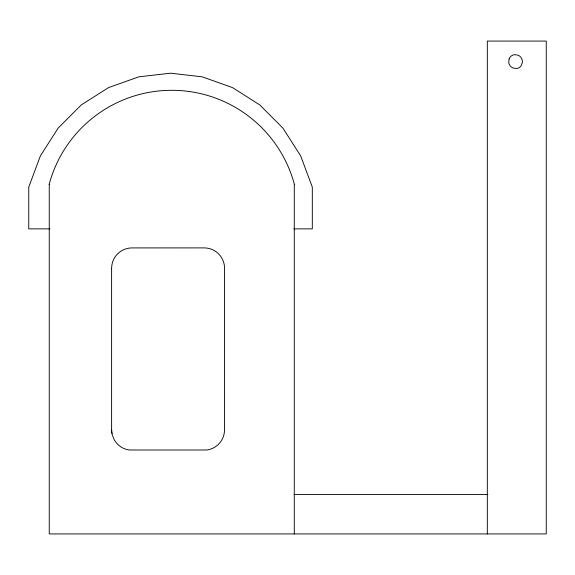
<?xml version="1.0" encoding="UTF-8"?>
<svg xmlns="http://www.w3.org/2000/svg" width="575" height="575" viewBox="0 0 575 575"><rect width="100%" height="100%" fill="white"/><g stroke="black" fill="none" stroke-linecap="round" stroke-linejoin="round"><path stroke-width="0.86" d="M49.975 228.864L28.75 228.864L28.75 187.119L40.379 155.911L58.161 128.088L81.248 104.945L108.56 87.594L138.791 76.842L170.531 73.198L202.263 76.842L232.501 87.594L259.807 104.945L282.9 128.088L300.682 155.911L312.311 187.119L312.311 228.864L293.775 228.864M293.99 494.5L487.902 494.5M111.981 433.435L111.608 432.68L111.608 268.317M111.608 429.769L112.305 435.052L114.332 439.968A20.319 20.319 0 0 0 129.274 449.995L206.878 449.995A20.369 20.369 0 0 0 224.523 429.769L224.545 268.317A20.355 20.355 0 0 0 204.226 247.897L131.927 247.918A20.355 20.355 0 0 0 111.636 268.317M487.327 533.931L487.327 41.069L546.25 41.069L546.25 533.931L49.249 533.931L49.249 184.503M294.285 184.503L294.285 533.931M49.119 184.467A126.953 126.953 0 0 1 294.414 184.467M509.098 58.973L508.738 62.553A7.173 7.173 0 0 0 511.52 67.146L513.101 68.044L516.652 68.483A6.692 6.692 0 0 0 521.137 65.78L522.402 62.438L522.344 60.619A7.173 7.173 0 0 0 519.57 56.027L517.982 55.128L514.431 54.69A6.692 6.692 0 0 0 509.946 57.392L509.098 58.973"/></g></svg>
